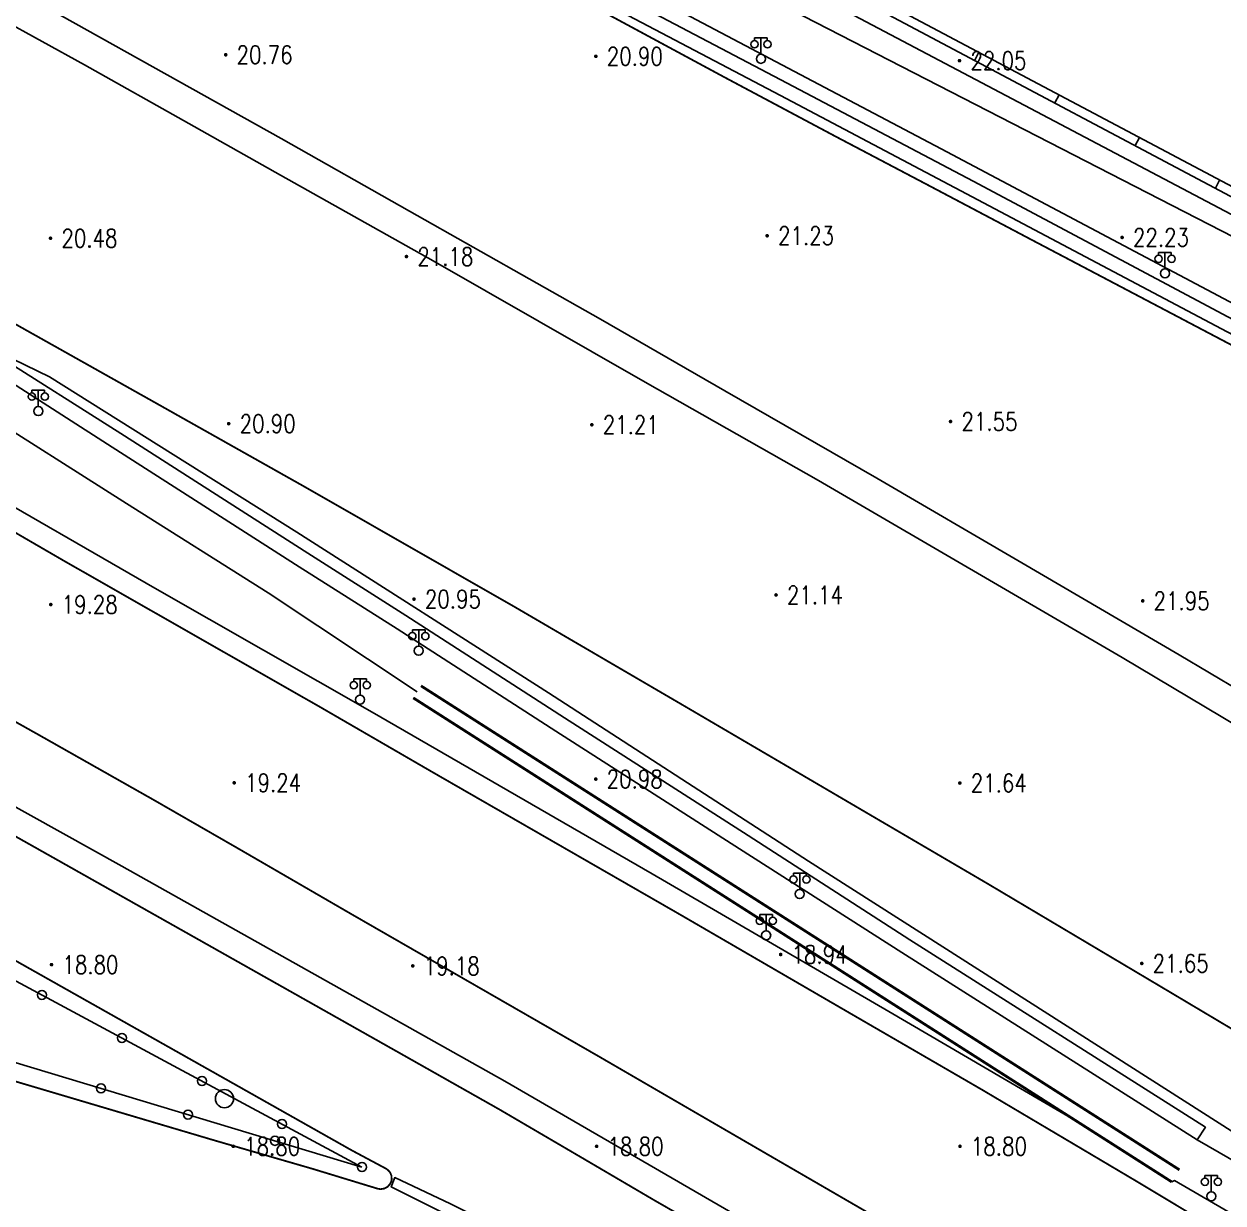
# Model space of a CAD drawing. Extents: x 404846 to 408477, y 3390929 to 3392894.
# Drawn here: x 407309.8 to 407375.8, y 3391841.3 to 3391906.2 of the extents above; entities that cross this region are included whole.
import ezdxf
from ezdxf.enums import TextEntityAlignment as Align

# ---------------------------------------------------------------- set-up
doc = ezdxf.new("R2010")
doc.units = 0
doc.header["$LTSCALE"] = 0.5
doc.layers.get('0').update_dxf_attribs({"linetype": 'CONTINUOUS'})
doc.layers.add('ASSIST', color=7, linetype='CONTINUOUS', plot=False)
for name, color, linetype in [('DLDW', 11, 'CONTINUOUS'), ('DLSS', 4, 'CONTINUOUS'), ('DMTZ', 3, 'CONTINUOUS'), ('GCD', 1, 'CONTINUOUS'), ('GXYZ', 2, 'CONTINUOUS'), ('JMD', 6, 'CONTINUOUS'), ('SXSS', 5, 'CONTINUOUS'), ('ZBTZ', 3, 'CONTINUOUS')]:
    doc.layers.add(name, color=color, linetype=linetype)
doc.styles.add('HZ', font='rs.shx', dxfattribs={"width": 0.8, "bigfont": 'hztxt.shx'})
doc.linetypes.add('10412', pattern='A,2,[158,AAA.SHX,S=1,R=0,X=0,Y=0],2,[151,AAA.SHX,S=1,R=0,X=0,Y=3],1e-11', length=4)
doc.linetypes.add('10422', pattern='A,0.75,[150,AAA.SHX,S=0.5,R=0,X=0,Y=0.5],1.5,[177,AAA.SHX,S=1,R=0,X=0,Y=0.4],0.75', length=3)
doc.linetypes.add('1161', pattern='A,0,[149,AAA.SHX,S=0.15,R=0,X=0,Y=0],-1.6', length=1.6)
doc.linetypes.add('443', pattern='A,5,[169,AAA.SHX,S=0.83,R=0,X=0,Y=0],5', length=10)
doc.linetypes.add('444', pattern='A,4.5,[145,AAA.SHX,S=1,R=0,X=0,Y=1],4.5,-0.5,[146,AAA.SHX,S=1,R=0,X=0,Y=0],-0.5', length=10)
doc.linetypes.add('732', pattern='A,9,-0.5,[162,AAA.SHX,S=1,R=0,X=0,Y=0],-0.5', length=10)

# ---------------------------------------------------------------- blocks, each defined once
blk = doc.blocks.new('gc097')
for p, q in [((-0.7, 2), (-0.7, 2.3)), ((-0.7, 2.3), (0.7, 2.3)), ((0, 0.5), (0, 2.3)), ((0.7, 2.3), (0.7, 2))]:
    blk.add_line(p, q)
for centre, radius in [((-0.7, 1.6), 0.4), ((0.73, 1.6), 0.4), ((0, 0), 0.5)]:
    blk.add_circle(centre, radius)
blk = doc.blocks.new('GC200')
at = {"linetype": 'Continuous', "const_width": 0.2, "flags": 128}
blk.add_lwpolyline([(-0.1, 0, 1), (0.1, 0, 1)], format="xyb", close=True, dxfattribs=at)
blk = doc.blocks.new('gc188')
blk.add_circle((0, 0), 1)
blk = doc.blocks.new('gc170')
at = {"linetype": 'Continuous'}
blk.add_circle((0, 0), 0.5, dxfattribs=at)

msp = doc.modelspace()

# ---------------------------------------------------------------- linework, layer by layer
at = {"layer": 'ASSIST', "linetype": 'Continuous', "flags": 128}
for points, elevation in [([(407328.442, 3391843.238), (407270.391, 3391874.459), (407216.063, 3391903.677)], 19.036), ([(407328.442, 3391843.238), (407209.108, 3391879.244)], 18.837)]:
    msp.add_lwpolyline(points, dxfattribs=dict(at, elevation=elevation))
at = {"layer": 'DLSS', "linetype": 'Continuous', "const_width": 0.1, "flags": 128}
for points, elevation in [([(407331.049, 3391912.592), (407348.394, 3391903.232), (407354.459, 3391899.999), (407359.447, 3391897.374), (407365.26, 3391894.303), (407370.33, 3391891.635), (407377.568, 3391887.823), (407382.007, 3391885.465), (407389.066, 3391881.743), (407393.333, 3391879.436)], 21.286), ([(407380.451, 3391848.379), (407373.012, 3391852.81), (407362.928, 3391858.807), (407346.239, 3391868.588), (407336.917, 3391874.033), (407325.302, 3391880.679), (407316.951, 3391885.381), (407311.906, 3391888.216), (407306.205, 3391891.418), (407296.923, 3391896.562), (407287.175, 3391901.89)], 21.259), ([(407311.528, 3391860.228), (407297.576, 3391868.09), (407281.013, 3391877.195), (407264.9, 3391885.813)], 18.934), ([(407275.292, 3391886.381), (407282.457, 3391882.615), (407287.91, 3391879.632), (407293.904, 3391876.351), (407299.806, 3391873.099), (407304.964, 3391870.221), (407310.677, 3391867.017), (407317.02, 3391863.426), (407321.674, 3391860.748), (407327.887, 3391857.147), (407341.479, 3391849.327), (407350.831, 3391843.896), (407358.023, 3391839.725), (407366.536, 3391834.709), (407374.716, 3391829.907)], 18.945), ([(407378.733, 3391837.849), (407371.149, 3391842.409), (407362.575, 3391847.49), (407355.348, 3391851.68), (407345.983, 3391857.119), (407332.388, 3391864.941), (407326.176, 3391868.541), (407319.736, 3391872.218), (407311.994, 3391876.638), (407298.876, 3391884.253)], 19.055), ([(407190.951, 3391883.053), (407207.083, 3391878.349), (407226.994, 3391872.448), (407253.987, 3391864.468), (407277.353, 3391857.565), (407299.644, 3391850.836), (407320.425, 3391844.675), (407325.712, 3391843.143), (407329.307, 3391842.046), (407329.463, 3391842.021), (407329.671, 3391842.052), (407329.855, 3391842.151), (407329.994, 3391842.308), (407330.058, 3391842.451), (407330.079, 3391842.554), (407330.066, 3391842.763), (407330.009, 3391842.91), (407329.95, 3391842.998), (407329.793, 3391843.136), (407327.898, 3391844.148), (407322.431, 3391847.235), (407315.491, 3391851.15), (407308.6, 3391855.037)], 18.816), ([(407374.564, 3391823.707), (407369.733, 3391826.617), (407363.84, 3391830.134), (407358.153, 3391833.484), (407350.567, 3391837.944), (407344.556, 3391841.396), (407340.627, 3391843.703), (407336.007, 3391846.409), (407330.83, 3391849.337), (407325.36, 3391852.425), (407318.419, 3391856.341), (407311.528, 3391860.228)], 18.886)]:
    msp.add_lwpolyline(points, dxfattribs=dict(at, elevation=elevation))
at = {"layer": 'DMTZ', "linetype": '10422', "flags": 128}
for points, elevation in [([(407396.663, 3391880.069), (407393.439, 3391881.776), (407379.536, 3391889.098), (407360.319, 3391899.297), (407337.432, 3391911.392), (407322.017, 3391919.883), (407279.422, 3391943.013), (407247.118, 3391959.766)], 21.953), ([(407331.479, 3391869.397), (407323.284, 3391874.856), (407315.494, 3391879.768), (407306.971, 3391885.159)], 20.904)]:
    msp.add_lwpolyline(points, dxfattribs=dict(at, elevation=elevation))
at = {"layer": 'DMTZ', "linetype": '10412', "elevation": 21.383, "flags": 128}
msp.add_lwpolyline([(407382.496, 3391840.077), (407374.418, 3391844.73)], dxfattribs=at)
at = {"layer": 'GXYZ', "linetype": '732', "flags": 128}
for points, elevation in [([(407088.29, 3392038.438), (407111.508, 3392028.213), (407174.305, 3391999.013), (407228.185, 3391973.239), (407256.05, 3391959.222), (407283.333, 3391944.984), (407330.104, 3391920.055), (407384.307, 3391891.463), (407398.679, 3391883.986)], 21.866), ([(407087.885, 3392037.524), (407111.282, 3392027.124), (407126.09, 3392020.341), (407173.64, 3391997.604), (407227.499, 3391971.84), (407255.34, 3391957.836), (407282.606, 3391943.606), (407329.745, 3391918.436), (407383.865, 3391890.608), (407398.242, 3391883.116)], 21.792)]:
    msp.add_lwpolyline(points, dxfattribs=dict(at, elevation=elevation))
at = {"layer": 'JMD', "linetype": '444', "elevation": 21.895, "flags": 128}
msp.add_lwpolyline([(407230.622, 3391905.79), (407262.91, 3391888.591), (407283.54, 3391877.441), (407315.227, 3391859.806), (407336.307, 3391847.972), (407354.377, 3391837.479), (407375.351, 3391825.009)], dxfattribs=at)
at = {"layer": 'JMD', "linetype": '443', "const_width": 0.15, "elevation": 22.143, "flags": 128}
for points in [[(407331.691, 3391869.728), (407373.437, 3391843.083)], [(407373.013, 3391842.419), (407331.267, 3391869.065)]]:
    msp.add_lwpolyline(points, dxfattribs=at)
at = {"layer": 'SXSS', "linetype": 'Continuous'}
for p, q in [((407362.401, 3391904.613), (407362.167, 3391904.172)), ((407366.817, 3391902.267), (407366.582, 3391901.825)), ((407371.232, 3391899.92), (407370.997, 3391899.479)), ((407375.647, 3391897.574), (407375.412, 3391897.132))]:
    msp.add_line(p, q, dxfattribs=at)
at = {"layer": 'SXSS', "linetype": 'Continuous', "flags": 128}
for points, elevation in [([(407393.44, 3391880.895), (407376.098, 3391890.033), (407362.081, 3391897.507), (407351.85, 3391902.913), (407340.562, 3391908.859), (407332.866, 3391912.978), (407322.113, 3391918.931), (407312.114, 3391924.526), (407304.56, 3391928.629), (407295.969, 3391933.26), (407287.158, 3391938.026), (407278.489, 3391942.64), (407268.417, 3391947.972), (407260.751, 3391951.96)], 20.548), ([(407393.099, 3391880.247), (407375.757, 3391889.386), (407361.713, 3391896.813), (407351.483, 3391902.218), (407340.193, 3391908.165), (407332.496, 3391912.286), (407321.73, 3391918.242), (407311.733, 3391923.835), (407304.185, 3391927.935), (407295.594, 3391932.566), (407286.785, 3391937.331), (407278.119, 3391941.944), (407268.05, 3391947.274), (407260.387, 3391951.26)], 20.548), ([(407301.251, 3391892.426), (407315.177, 3391883.616), (407325.465, 3391877.029), (407330.851, 3391873.605), (407339.599, 3391867.97), (407349.708, 3391861.494), (407358.602, 3391855.749)], 20.912), ([(407300.83, 3391891.764), (407314.7, 3391882.869), (407324.988, 3391876.281), (407330.374, 3391872.858), (407339.12, 3391867.224), (407349.229, 3391860.748), (407358.159, 3391855.052)], 20.912), ([(407358.159, 3391855.052), (407374.418, 3391844.73), (407374.861, 3391845.427), (407358.602, 3391855.749)], 21.447)]:
    msp.add_lwpolyline(points, dxfattribs=dict(at, elevation=elevation))
at = {"layer": 'SXSS', "linetype": '10422', "elevation": 24.556, "flags": 128}
msp.add_lwpolyline([(407379.827, 3391894.785), (407355.629, 3391907.646)], dxfattribs=at)
at = {"layer": 'SXSS', "color": 7, "linetype": 'Continuous', "elevation": 24.556, "flags": 128}
msp.add_lwpolyline([(407380.062, 3391895.227), (407355.864, 3391908.088)], dxfattribs=at)
at = {"layer": 'ZBTZ', "linetype": '1161', "flags": 128}
for points, elevation in [([(407387.137, 3391863.261), (407381.759, 3391866.482), (407373.415, 3391871.434), (407364.769, 3391876.502), (407356.778, 3391881.154), (407348.412, 3391885.964), (407341.569, 3391889.905), (407331.056, 3391895.85), (407324.003, 3391899.863), (407306.236, 3391909.778), (407295.526, 3391915.716), (407287.852, 3391919.85), (407278.718, 3391924.722), (407267.524, 3391930.661), (407257.707, 3391935.862), (407246.875, 3391941.451)], 20.857), ([(407387.859, 3391860.816), (407380.416, 3391865.25), (407370.274, 3391871.281), (407353.568, 3391881.024), (407344.032, 3391886.439), (407332.36, 3391893.119), (407323.958, 3391897.846), (407318.91, 3391900.683), (407313.172, 3391903.906), (407303.84, 3391909.077), (407294.687, 3391914.151), (407287.013, 3391918.284), (407277.884, 3391923.154), (407266.692, 3391929.091), (407256.884, 3391934.288), (407246.324, 3391939.473)], 20.873), ([(407368.045, 3391845.59), (407357.438, 3391851.804), (407344.415, 3391859.384), (407329.001, 3391868.282), (407317.045, 3391875.104), (407306.409, 3391881.236), (407288.049, 3391892.298), (407279.655, 3391897.736), (407267.262, 3391905.809)], 19.033), ([(407307.225, 3391888.693), (407311.256, 3391886.746), (407324.859, 3391878.186), (407338.71, 3391869.337), (407353.014, 3391860.08), (407360.407, 3391855.356)], 20.792), ([(407360.407, 3391855.356), (407378.405, 3391843.87)], 21.248), ([(407372.121, 3391819.652), (407367.299, 3391822.557), (407361.425, 3391826.062), (407355.739, 3391829.353), (407348.039, 3391833.68), (407341.919, 3391836.942), (407333.313, 3391841.211), (407330.253, 3391842.657), (407330.052, 3391842.145), (407343.736, 3391835.315), (407351.981, 3391830.777), (407362.129, 3391824.811), (407371.847, 3391818.98)], 18.854), ([(407373.013, 3391842.419), (407373.172, 3391842.49), (407379.171, 3391839.006)], 19.053)]:
    msp.add_lwpolyline(points, dxfattribs=dict(at, elevation=elevation))

# ---------------------------------------------------------------- block references
at = {"layer": 'DLDW', "linetype": 'Continuous', "xscale": 0.5, "yscale": 0.5}
for p in [(407350.4, 3391904.247, 21.002), (407372.639, 3391892.435, 21.421), (407310.629, 3391884.851, 20.871), (407331.567, 3391871.663, 21.048), (407328.342, 3391868.967, 19.052), (407352.538, 3391858.269, 21.306), (407350.688, 3391855.994, 19.415), (407375.189, 3391841.626, 19.2)]:
    msp.add_blockref('gc097', p, dxfattribs=at)
at = {"layer": 'GCD', "linetype": 'Continuous'}
ref = msp.add_blockref('GC200', (407320.944, 3391904.468, 20.764), dxfattribs=dict(at, xscale=0.5, yscale=0.5, zscale=0.5))
ref.add_attrib('height', '20.76', dxfattribs={"linetype": 'Continuous', "height": 1, "style": 'HZ', "width": 0.8}).set_placement((407321.544, 3391904.468, 20.764), align=Align.MIDDLE_LEFT)
ref = msp.add_blockref('GC200', (407341.317, 3391904.383, 20.896), dxfattribs=dict(at, xscale=0.5, yscale=0.5, zscale=0.5))
ref.add_attrib('height', '20.90', dxfattribs={"linetype": 'Continuous', "height": 1, "style": 'HZ', "width": 0.8}).set_placement((407341.917, 3391904.383, 20.896), align=Align.MIDDLE_LEFT)
ref = msp.add_blockref('GC200', (407361.331, 3391904.144, 22.051), dxfattribs=dict(at, xscale=0.5, yscale=0.5, zscale=0.5))
ref.add_attrib('height', '22.05', dxfattribs={"linetype": 'Continuous', "height": 1, "style": 'HZ', "width": 0.8}).set_placement((407361.931, 3391904.144, 22.051), align=Align.MIDDLE_LEFT)
ref = msp.add_blockref('GC200', (407311.303, 3391894.366, 20.48), dxfattribs=dict(at, xscale=0.5, yscale=0.5, zscale=0.5))
ref.add_attrib('height', '20.48', dxfattribs={"linetype": 'Continuous', "height": 1, "style": 'HZ', "width": 0.8}).set_placement((407311.903, 3391894.366, 20.48), align=Align.MIDDLE_LEFT)
ref = msp.add_blockref('GC200', (407350.744, 3391894.507, 21.23), dxfattribs=dict(at, xscale=0.5, yscale=0.5, zscale=0.5))
ref.add_attrib('height', '21.23', dxfattribs={"linetype": 'Continuous', "height": 1, "style": 'HZ', "width": 0.8}).set_placement((407351.344, 3391894.507, 21.23), align=Align.MIDDLE_LEFT)
ref = msp.add_blockref('GC200', (407370.278, 3391894.413, 22.232), dxfattribs=dict(at, xscale=0.5, yscale=0.5, zscale=0.5))
ref.add_attrib('height', '22.23', dxfattribs={"linetype": 'Continuous', "height": 1, "style": 'HZ', "width": 0.8}).set_placement((407370.878, 3391894.413, 22.232), align=Align.MIDDLE_LEFT)
ref = msp.add_blockref('GC200', (407330.891, 3391893.358, 21.177), dxfattribs=dict(at, xscale=0.5, yscale=0.5, zscale=0.5))
ref.add_attrib('height', '21.18', dxfattribs={"linetype": 'Continuous', "height": 1, "style": 'HZ', "width": 0.8}).set_placement((407331.491, 3391893.358, 21.177), align=Align.MIDDLE_LEFT)
ref = msp.add_blockref('GC200', (407321.112, 3391884.159, 20.902), dxfattribs=dict(at, xscale=0.5, yscale=0.5, zscale=0.5))
ref.add_attrib('height', '20.90', dxfattribs={"linetype": 'Continuous', "height": 1, "style": 'HZ', "width": 0.8}).set_placement((407321.712, 3391884.159, 20.902), align=Align.MIDDLE_LEFT)
ref = msp.add_blockref('GC200', (407341.096, 3391884.101, 21.205), dxfattribs=dict(at, xscale=0.5, yscale=0.5, zscale=0.5))
ref.add_attrib('height', '21.21', dxfattribs={"linetype": 'Continuous', "height": 1, "style": 'HZ', "width": 0.8}).set_placement((407341.696, 3391884.101, 21.205), align=Align.MIDDLE_LEFT)
ref = msp.add_blockref('GC200', (407360.839, 3391884.279, 21.547), dxfattribs=dict(at, xscale=0.5, yscale=0.5, zscale=0.5))
ref.add_attrib('height', '21.55', dxfattribs={"linetype": 'Continuous', "height": 1, "style": 'HZ', "width": 0.8}).set_placement((407361.439, 3391884.279, 21.547), align=Align.MIDDLE_LEFT)
ref = msp.add_blockref('GC200', (407311.316, 3391874.202, 19.28), dxfattribs=dict(at, xscale=0.5, yscale=0.5, zscale=0.5))
ref.add_attrib('height', '19.28', dxfattribs={"linetype": 'Continuous', "height": 1, "style": 'HZ', "width": 0.8}).set_placement((407311.916, 3391874.202, 19.28), align=Align.MIDDLE_LEFT)
ref = msp.add_blockref('GC200', (407331.308, 3391874.502, 20.951), dxfattribs=dict(at, xscale=0.5, yscale=0.5, zscale=0.5))
ref.add_attrib('height', '20.95', dxfattribs={"linetype": 'Continuous', "height": 1, "style": 'HZ', "width": 0.8}).set_placement((407331.908, 3391874.502, 20.951), align=Align.MIDDLE_LEFT)
ref = msp.add_blockref('GC200', (407351.233, 3391874.731, 21.14), dxfattribs=dict(at, xscale=0.5, yscale=0.5, zscale=0.5))
ref.add_attrib('height', '21.14', dxfattribs={"linetype": 'Continuous', "height": 1, "style": 'HZ', "width": 0.8}).set_placement((407351.833, 3391874.731, 21.14), align=Align.MIDDLE_LEFT)
ref = msp.add_blockref('GC200', (407371.413, 3391874.405, 21.951), dxfattribs=dict(at, xscale=0.5, yscale=0.5, zscale=0.5))
ref.add_attrib('height', '21.95', dxfattribs={"linetype": 'Continuous', "height": 1, "style": 'HZ', "width": 0.8}).set_placement((407372.013, 3391874.405, 21.951), align=Align.MIDDLE_LEFT)
ref = msp.add_blockref('GC200', (407321.412, 3391864.389, 19.241), dxfattribs=dict(at, xscale=0.5, yscale=0.5, zscale=0.5))
ref.add_attrib('height', '19.24', dxfattribs={"linetype": 'Continuous', "height": 1, "style": 'HZ', "width": 0.8}).set_placement((407322.012, 3391864.389, 19.241), align=Align.MIDDLE_LEFT)
ref = msp.add_blockref('GC200', (407341.312, 3391864.594, 20.978), dxfattribs=dict(at, xscale=0.5, yscale=0.5, zscale=0.5))
ref.add_attrib('height', '20.98', dxfattribs={"linetype": 'Continuous', "height": 1, "style": 'HZ', "width": 0.8}).set_placement((407341.912, 3391864.594, 20.978), align=Align.MIDDLE_LEFT)
ref = msp.add_blockref('GC200', (407361.35, 3391864.377, 21.635), dxfattribs=dict(at, xscale=0.5, yscale=0.5, zscale=0.5))
ref.add_attrib('height', '21.64', dxfattribs={"linetype": 'Continuous', "height": 1, "style": 'HZ', "width": 0.8}).set_placement((407361.95, 3391864.377, 21.635), align=Align.MIDDLE_LEFT)
ref = msp.add_blockref('GC200', (407311.358, 3391854.379, 18.8), dxfattribs=dict(at, xscale=0.5, yscale=0.5, zscale=0.5))
ref.add_attrib('height', '18.80', dxfattribs={"linetype": 'Continuous', "height": 1, "style": 'HZ', "width": 0.8}).set_placement((407311.958, 3391854.379, 18.8), align=Align.MIDDLE_LEFT)
ref = msp.add_blockref('GC200', (407331.24, 3391854.308, 19.182), dxfattribs=dict(at, xscale=0.5, yscale=0.5, zscale=0.5))
ref.add_attrib('height', '19.18', dxfattribs={"linetype": 'Continuous', "height": 1, "style": 'HZ', "width": 0.8}).set_placement((407331.84, 3391854.308, 19.182), align=Align.MIDDLE_LEFT)
ref = msp.add_blockref('GC200', (407351.488, 3391854.938, 18.938), dxfattribs=dict(at, xscale=0.5, yscale=0.5, zscale=0.5))
ref.add_attrib('height', '18.94', dxfattribs={"linetype": 'Continuous', "height": 1, "style": 'HZ', "width": 0.8}).set_placement((407352.088, 3391854.938, 18.938), align=Align.MIDDLE_LEFT)
ref = msp.add_blockref('GC200', (407371.361, 3391854.446, 21.652), dxfattribs=dict(at, xscale=0.5, yscale=0.5, zscale=0.5))
ref.add_attrib('height', '21.65', dxfattribs={"linetype": 'Continuous', "height": 1, "style": 'HZ', "width": 0.8}).set_placement((407371.961, 3391854.446, 21.652), align=Align.MIDDLE_LEFT)
ref = msp.add_blockref('GC200', (407321.358, 3391844.379, 18.8), dxfattribs=dict(at, xscale=0.5, yscale=0.5, zscale=0.5))
ref.add_attrib('height', '18.80', dxfattribs={"linetype": 'Continuous', "height": 1, "style": 'HZ', "width": 0.8}).set_placement((407321.958, 3391844.379, 18.8), align=Align.MIDDLE_LEFT)
ref = msp.add_blockref('GC200', (407341.358, 3391844.379, 18.8), dxfattribs=dict(at, xscale=0.5, yscale=0.5, zscale=0.5))
ref.add_attrib('height', '18.80', dxfattribs={"linetype": 'Continuous', "height": 1, "style": 'HZ', "width": 0.8}).set_placement((407341.958, 3391844.379, 18.8), align=Align.MIDDLE_LEFT)
ref = msp.add_blockref('GC200', (407361.358, 3391844.379, 18.8), dxfattribs=dict(at, xscale=0.5, yscale=0.5, zscale=0.5))
ref.add_attrib('height', '18.80', dxfattribs={"linetype": 'Continuous', "height": 1, "style": 'HZ', "width": 0.8}).set_placement((407361.958, 3391844.379, 18.8), align=Align.MIDDLE_LEFT)
at = {"layer": 'GXYZ', "linetype": 'Continuous', "xscale": 0.5, "yscale": 0.5}
msp.add_blockref('gc188', (407320.875, 3391847.002, 18.932), dxfattribs=at)
at = {"layer": 'ZBTZ', "linetype": 'Continuous', "xscale": 0.5, "yscale": 0.5}
for p, rotation in [((407310.828, 3391852.711), 151.7277387573352), ((407315.231, 3391850.343), 151.7277387573352), ((407319.635, 3391847.975), 151.7277387573352), ((407314.081, 3391847.571), 163.2101468667068), ((407318.868, 3391846.127), 163.2101468667068), ((407324.038, 3391845.606), 151.7277387573352), ((407323.655, 3391844.682), 163.2101468667068), ((407328.442, 3391843.238), 151.7277387573352), ((407328.442, 3391843.238), 163.2101468667068)]:
    msp.add_blockref('gc170', p, dxfattribs=dict(at, rotation=rotation))

doc.saveas('drawing.dxf')
